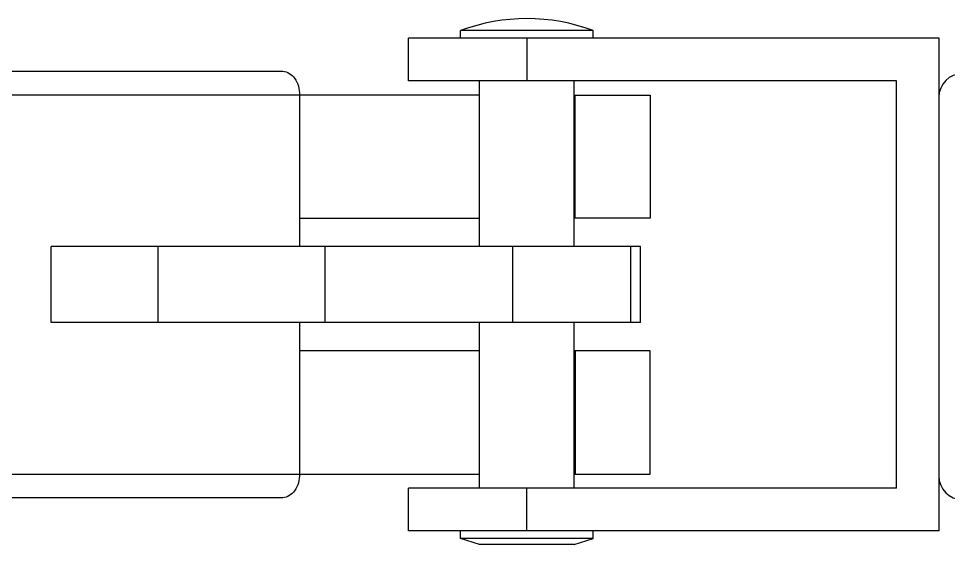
# Model space of a CAD drawing. Extents: x 815029915 to 815825525, y 579155098 to 579748855.
# Drawn here: x 815611954 to 815612455, y 579321554 to 579321838 of the extents above; entities that cross this region are included whole.
import ezdxf

# ---------------------------------------------------------------- set-up
doc = ezdxf.new("R2010")
doc.units = 0
doc.header["$LTSCALE"] = 100
doc.header["$MEASUREMENT"] = 0
doc.layers.add('02___PRT_ALL_AXES', color=7, linetype='Continuous')

msp = doc.modelspace()

# ---------------------------------------------------------------- linework, layer by layer
at = {"color": 0, "linetype": 'Continuous'}
for p, q in [((815612164.11, 579321804.1), (815612164.11, 579321827.06)), ((815612449.87, 579321827.06), (815612164.11, 579321827.06)), ((815612227.89, 579321827.06), (815612227.89, 579321804.1)), ((815612449.87, 579321561.71), (815612449.87, 579321827.06)), ((815609985.86, 579321809.2), (815612096.37, 579321809.2)), ((815612426.9, 579321804.1), (815612164.11, 579321804.1)), ((815612426.9, 579321584.68), (815612426.9, 579321804.1)), ((815612202.38, 579321796.44), (815610041.25, 579321796.44)), ((815612105.39, 579321796.44), (815612105.39, 579321714.8)), ((815612253.41, 579321796.44), (815612294.24, 579321796.44)), ((815612253.92, 579321730.11), (815612253.92, 579321796.44)), ((815612294.24, 579321796.44), (815612294.24, 579321730.11)), ((815612105.39, 579321730.11), (815612202.38, 579321730.11)), ((815612294.24, 579321730.11), (815612253.41, 579321730.11)), ((815611971.6, 579321673.98), (815611971.6, 579321714.8)), ((815612289.13, 579321714.8), (815611971.6, 579321714.8)), ((815612029.33, 579321673.98), (815612029.33, 579321714.8)), ((815612119.24, 579321673.98), (815612119.24, 579321714.8)), ((815612220.27, 579321673.98), (815612220.27, 579321714.8)), ((815612283.85, 579321673.98), (815612283.85, 579321714.8)), ((815612289.13, 579321673.98), (815612289.13, 579321714.8)), ((815612289.13, 579321673.98), (815611971.6, 579321673.98)), ((815612105.39, 579321673.98), (815612105.39, 579321592.33)), ((815612202.38, 579321658.67), (815612105.39, 579321658.67)), ((815612294.24, 579321658.67), (815612253.41, 579321658.67)), ((815612253.92, 579321658.67), (815612253.92, 579321592.33)), ((815612294.24, 579321592.33), (815612294.24, 579321658.67)), ((815610041.25, 579321592.33), (815612202.38, 579321592.33)), ((815612253.41, 579321592.33), (815612294.24, 579321592.33)), ((815612164.11, 579321561.71), (815612164.11, 579321584.68)), ((815612426.9, 579321584.68), (815612164.11, 579321584.68)), ((815612227.89, 579321561.71), (815612227.89, 579321584.68)), ((815612096.37, 579321579.57), (815609985.86, 579321579.57)), ((815612449.87, 579321561.71), (815612164.11, 579321561.71))]:
    msp.add_line(p, q, dxfattribs=at)
for centre, start, end in [((815612462.51, 579321795.22), 90, 180), ((815612462.51, 579321591.29), 180, 270)]:
    msp.add_arc(centre, 12.75, start, end, dxfattribs=at)
for points, knots in [([(815612096.37, 579321809.2), (815612098.83, 579321809.2), (815612104.2, 579321805.4), (815612105.39, 579321799.58), (815612105.39, 579321796.44)], [0, 0, 0, 0, 0.440232, 1, 1, 1, 1]), ([(815612105.39, 579321592.33), (815612105.39, 579321589.2), (815612104.2, 579321583.37), (815612098.83, 579321579.57), (815612096.37, 579321579.57)], [0, 0, 0, 0, 0.559768, 1, 1, 1, 1])]:
    msp.add_open_spline(points, degree=3, knots=knots, dxfattribs=at)
at = {"layer": '02___PRT_ALL_AXES', "color": 0, "linetype": 'Continuous'}
for p, q in [((815612192.17, 579321827.06), (815612192.17, 579321831.14)), ((815612263.61, 579321831.14), (815612192.17, 579321831.14)), ((815612263.61, 579321827.06), (815612263.61, 579321831.14)), ((815612202.38, 579321714.8), (815612202.38, 579321804.1)), ((815612253.41, 579321714.8), (815612253.41, 579321804.1)), ((815612202.38, 579321584.68), (815612202.38, 579321673.98)), ((815612253.41, 579321584.68), (815612253.41, 579321673.98)), ((815612192.17, 579321557.63), (815612192.17, 579321561.71)), ((815612263.61, 579321557.63), (815612263.61, 579321561.71)), ((815612263.61, 579321557.63), (815612192.17, 579321557.63)), ((815612202.38, 579321554.42), (815612192.17, 579321557.63)), ((815612253.41, 579321554.42), (815612263.61, 579321557.63)), ((815612253.41, 579321554.42), (815612202.38, 579321554.42))]:
    msp.add_line(p, q, dxfattribs=at)
msp.add_arc((815612227.89, 579321735.54), 102.06, 69.5127, 110.4873, dxfattribs=at)

doc.saveas('drawing.dxf')
